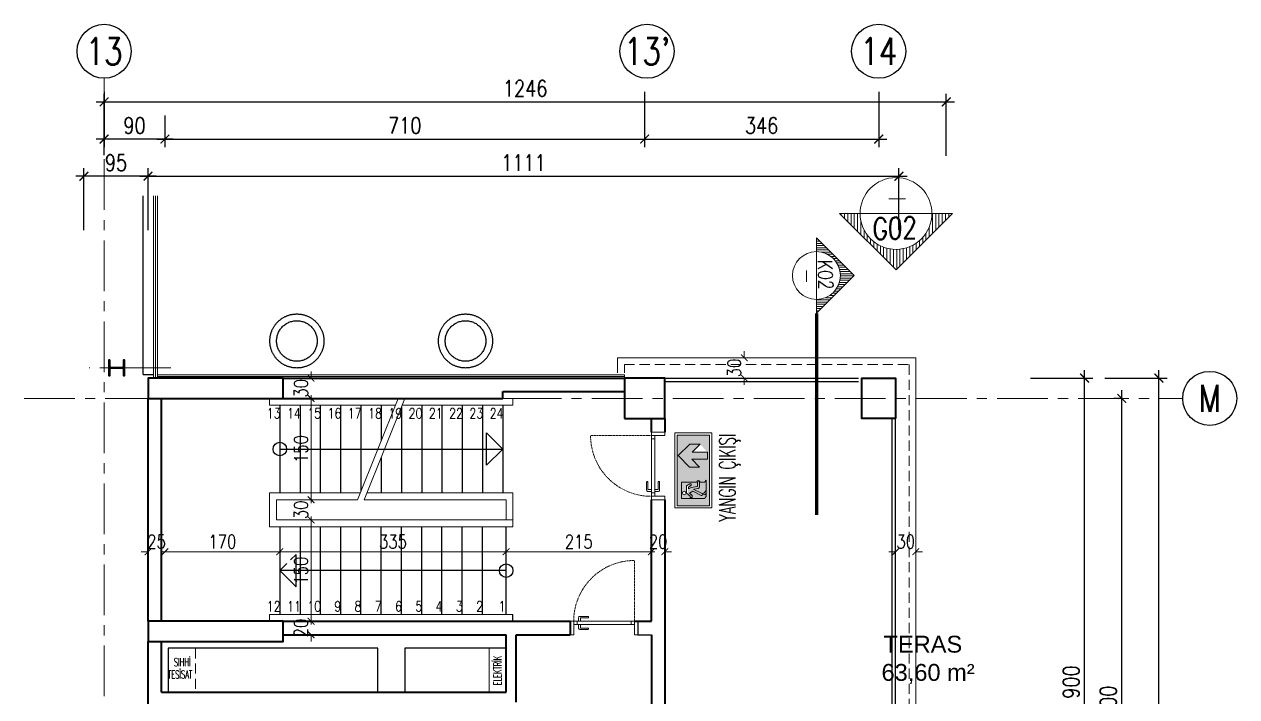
# Model space of a CAD drawing. Header units: millimetres. Extents: x 33350 to 35310, y -217097 to -211540.
# Drawn here: x 33450 to 35245, y -212536 to -211540 of the extents above; entities that cross this region are included whole.
import ezdxf
from ezdxf.enums import TextEntityAlignment as Align

# ---------------------------------------------------------------- set-up
doc = ezdxf.new("R2010")
doc.units = ezdxf.units.MM
doc.header["$LTSCALE"] = 60
doc.header["$MEASUREMENT"] = 0
doc.header["$PDMODE"] = 3
for name, pattern in [('CENTER', [2, 1.25, -0.25, 0.25, -0.25]), ('DASHDOT', [1, 0.5, -0.25, 0, -0.25]), ('HIDDEN', [0.375, 0.25, -0.125]), ('L201(0.00)$0${ Wide Dash }', [12, 4, -2, 4, -2])]:
    doc.linetypes.add(name, pattern=pattern)
for name, color, linetype in [('-M-ISSO-CAP-SOGUTMA', 141, 'Continuous'), ('A-FR-DIRECTION', 2, 'Continuous'), ('KUP-M YAZI', 7, 'Continuous'), ('TEFRIŞ', 223, 'Continuous')]:
    doc.layers.add(name, color=color, linetype=linetype)
for name, color, linetype, lineweight in [('M-BOUNDARYWALL', 1, 'Continuous', 13), ('M-DIM-01', 193, 'Continuous', 15), ('M-DIM-02', 3, 'Continuous', 20), ('M-DO-KP-01', 150, 'Continuous', 15), ('M-DU-01', 134, 'Continuous', 35), ('M-GO-03', 11, 'Continuous', 15), ('M-GO-04', 8, 'Continuous', 9), ('M-GOR-02', 221, 'Continuous', 25), ('M-IZ-02', 8, 'HIDDEN', 9), ('M-KP-01', 233, 'Continuous', 18), ('M-MRD-01', 221, 'Continuous', 25), ('M-MRD-OK', 8, 'Continuous', 25), ('M-PNL-01', 213, 'Continuous', 15), ('M-SB-AKS-02', 15, 'CENTER', 18), ('M-SB-BLN-01', 210, 'Continuous', 25), ('M-SB-REF-01', 240, 'Continuous', 20), ('M-SB-YZ-01', 255, 'Continuous', 20), ('M-TA-01', 2, 'Continuous', 40), ('M-TA-02', 170, 'Continuous', 30), ('M-TBL-YZ-03_ENG', 255, 'Continuous', 20), ('M-TEF-02', 181, 'Continuous', 9), ('M-YA-05', 253, 'Continuous', 5), ('M-YLT-01', 251, 'BATTING', 5)]:
    doc.layers.add(name, color=color, linetype=linetype, lineweight=lineweight)
doc.styles.add('ANTED', font='arial.ttf')
doc.styles.add('ROMANS', font='ROMANSTW.SHX', dxfattribs={"width": 0.8})
doc.styles.add('TEXT1000', font='romand.shx', dxfattribs={"height": 1500})
doc.styles.add('TROMANS', font='ROMANSTW.SHX', dxfattribs={"width": 0.8})
doc.linetypes.add('BATTING', pattern='A,0.0001,-0.1,[134,ltypeshp.shx,S=0.1,R=0,X=-0.1,Y=0],-0.2,[134,ltypeshp.shx,S=0.1,R=180,X=0.1,Y=0],-0.1', length=0.4001)
doc.dimstyles.new('1-100d', dxfattribs={"dimtxt": 24, "dimasz": 13, "dimexe": 12, "dimexo": 20, "dimgap": 8, "dimtad": 1, "dimdec": 0, "dimzin": 0, "dimdsep": 46, "dimtxsty": 'ROMANS', "dimblk": 'ARCHTICK', "dimcen": 0, "dimdle": 12, "dimclrd": 256, "dimclre": 256, "dimclrt": 256, "dimadec": 0, "dimazin": 0, "dimtfac": 0.064, "dimtdec": 0, "dimtix": 1, "dimtofl": 0, "dimtmove": 2, "dimatfit": 3, "dimldrblk": 'olcu tick', "dimfxl": 80, "dimfxlon": 1, "dimtolj": 1, "dimtzin": 0, "dimarcsym": 0})

# ---------------------------------------------------------------- blocks, each defined once
blk = doc.blocks.new('A$C3B115078')
at = {"layer": 'M-DO-KP-01'}
for points in [[(0, -150), (50, -150), (50, 50), (0, 50)], [(50, 50), (100, 50), (100, 0), (50, 0)], [(900, 50), (950, 50), (950, 0), (900, 0)], [(950, -150), (1000, -150), (1000, 50), (950, 50)]]:
    blk.add_lwpolyline(points, close=True, dxfattribs=at)
for points in [[(100, 50), (900, 50)], [(900, 0), (100, 0)]]:
    blk.add_lwpolyline(points, dxfattribs=at)
for points in [[(850, 50), (850, 100), (740, 100, -0.414214), (730, 110), (730, 110, -0.414214), (740, 120), (860, 120, -0.414214), (880, 100), (880, 50)], [(850, 0), (850, -50), (740, -50, 0.414214), (730, -60), (730, -60, 0.414214), (740, -70), (860, -70, 0.414214), (880, -50), (880, 0)]]:
    blk.add_lwpolyline(points, format="xyb", dxfattribs=at)
at = {"layer": 'M-IZ-02'}
blk.add_lwpolyline([(50, 50), (50, 950, -0.414214), (950, 50, 1)], format="xyb", dxfattribs=at)
blk = doc.blocks.new('REF-01')
for p, q in [((0, 110), (-110, 0)), ((-11.4, 69.1), (-11.4, 98.6)), ((-5.1, 69.8), (-5.1, 104.9)), ((110, 0), (0, 110)), ((1.3, 70), (1.3, 108.7)), ((7.6, 69.6), (7.6, 102.4)), ((14, 68.6), (14, 96)), ((-36.8, 59.5), (-36.8, 73.2)), ((-30.5, 63), (-30.5, 79.5)), ((-24.1, 65.7), (-24.1, 85.9)), ((-17.8, 67.7), (-17.8, 92.2)), ((20.3, 67), (20.3, 89.7)), ((26.7, 64.7), (26.7, 83.3)), ((33, 61.7), (33, 77)), ((-62.2, 32.1), (-62.2, 47.8)), ((-55.9, 42.2), (-55.9, 54.1)), ((-49.5, 49.5), (-49.5, 60.5)), ((-43.2, 55.1), (-43.2, 66.8)), ((39.4, 57.9), (39.4, 70.6)), ((45.7, 53), (45.7, 64.3)), ((52.1, 46.8), (52.1, 57.9)), ((58.4, 38.6), (58.4, 51.6)), ((-81.3, 0), (-81.3, 28.7)), ((-74.9, 0), (-74.9, 35.1)), ((-68.6, 14), (-68.6, 41.4)), ((64.8, 26.6), (64.8, 45.2)), ((71.1, 0), (71.1, 38.9)), ((77.5, 0), (77.5, 32.5)), ((83.8, 0), (83.8, 26.2)), ((-70, 0), (-110, 0)), ((-70, 0), (-108.6, 0)), ((-106.7, 0), (-106.7, 3.3)), ((-100.3, 0), (-100.3, 9.7)), ((-94, 0), (-94, 16)), ((-87.6, 0), (-87.6, 22.4)), ((110, 0), (70, 0)), ((90.2, 0), (90.2, 19.8)), ((96.5, 0), (96.5, 13.5)), ((102.9, 0), (102.9, 7.1)), ((109.2, 0), (109.2, 0.8))]:
    blk.add_line(p, q)
blk.add_circle((0, 0), 70)
blk = doc.blocks.new('A$C55F92D82')
at = {"layer": 'M-SB-REF-01', "extrusion": (0.256241, 0.128965, 0.957971)}
for p, q in [((1374, 2064, -73), (1848, 2064, -200)), ((580, 1636, 197), (2608, 1636, -345))]:
    blk.add_line(p, q, dxfattribs=at)
at = {"layer": 'M-SB-REF-01', "extrusion": (-0.256241, -0.128965, -0.957971), "xscale": 14.99999999985527, "yscale": 14.99999999985527, "zscale": -14.99999999997227, "rotation": 295.7407830747898}
blk.add_blockref('REF-01', (-745, -2090, -549), dxfattribs=at)
blk = doc.blocks.new('A$C29693878')
at = {"layer": 'A-FR-DIRECTION'}
h = blk.add_hatch(color=10, dxfattribs=at)
h.paths.add_polyline_path([(4.9, 76.6), (4.9, 4.9), (161.5, 4.9), (161.5, 76.6)])
h.paths.add_polyline_path([(75.7, 54.7), (75.7, 32.3), (50.4, 7.3), (25, 33.1), (25, 55.8), (42.7, 72.3), (58, 72.3), (58, 37.3)], flags=16)
h.paths.add_polyline_path([(109.2, 48.1, -1), (109.2, 55.8), (105.1, 69.3), (145.7, 69.3), (145.7, 14.5), (109.6, 14.5), (109.6, 48.1)], flags=16)
h.paths.add_polyline_path([(109.2, 49.8, -1), (109.2, 54.2), (131.5, 54.2), (134.6, 60.4, -1), (138.6, 58.5), (129.4, 39.7), (130.3, 38.2), (144.2, 38.2), (143.6, 37.5), (143.6, 25.7), (114.7, 31.9, -1.677313), (116.5, 35.2), (120.1, 29.7), (122.6, 30), (116.8, 34.4, 1.221971), (113, 32.9, 0.073158), (118.4, 49.8)], flags=0)
h.paths.add_polyline_path([(133.8, 63.9), (127.8, 69.3), (135.3, 67.8, -1.452038)], flags=0)
at = {"layer": 'A-FR-DIRECTION', "true_color": 0xffffff}
h = blk.add_hatch(color=7, dxfattribs=at)
h.paths.add_polyline_path([(58, 72.3), (42.7, 72.3), (42.7, 37.9), (25, 55.8), (25, 33.1), (50.4, 7.3), (75.7, 32.3), (75.7, 54.7), (58, 37.3)])
h.paths.add_polyline_path([(109.6, 14.5), (145.7, 14.5), (145.7, 65.3), (141.2, 69.3), (134.4, 69.3), (136.8, 67.2, -1), (133.8, 63.9), (127.8, 69.3), (105.1, 69.3), (109.6, 65.3), (109.6, 55.8, 1.125687), (109.6, 48.2)])
h.paths.add_polyline_path([(117.6, 25.7), (113, 32.9, -1), (116.5, 35.2), (120.1, 29.7), (124.2, 30.2), (121.5, 36.1), (119.1, 49.2, 0.36203), (118.4, 49.8), (109.2, 49.8, -1), (109.2, 54.2), (120, 54.2, -0.36203), (123.2, 51.6), (125, 41.9, 0.665608), (125.6, 41.9), (134.6, 60.4, -1), (138.6, 58.5), (129.4, 39.7), (133.8, 32.5), (138.6, 38.2), (143.6, 38.2), (143.6, 34), (140.6, 34), (133.7, 25.7)], flags=16)
h.paths.add_polyline_path([(137.2, 20.6, -1), (129.3, 20.6, -1)], flags=16)
at = {"layer": 'M-GO-03', "color": 255, "lineweight": 0}
for points in [[(166.4, 0), (0, 0), (0, 81.5), (166.4, 81.5)], [(161.5, 4.9), (4.9, 4.9), (4.9, 76.6), (161.5, 76.6)], [(58, 72.3), (42.7, 72.3), (42.7, 37.9), (25, 55.8), (25, 33.1), (50.4, 7.3), (75.7, 32.3), (75.7, 54.7), (58, 37.3)]]:
    blk.add_lwpolyline(points, close=True, dxfattribs=at)
for points in [[(109.6, 14.5), (145.7, 14.5), (145.7, 65.3), (141.2, 69.3), (105.1, 69.3), (109.6, 65.3), (109.6, 55.8), (109.2, 55.8, 1), (109.2, 48.1), (109.6, 48.1)], [(109.2, 49.8), (118.4, 49.8, -0.36203), (119.1, 49.2), (121.5, 36.1), (124.2, 30.2), (120.1, 29.7), (116.5, 35.2, 1), (113, 32.9), (117.6, 25.7), (133.7, 25.7), (140.6, 34), (143.6, 34), (143.6, 38.2), (138.6, 38.2), (133.8, 32.5), (129.4, 39.7), (138.6, 58.5, 1), (134.6, 60.4), (125.5, 41.8, -0.542456), (125, 41.9), (123.2, 51.6, 0.36203), (120, 54.2), (109.2, 54.2, 1)], [(133.8, 63.9, 1), (136.8, 67.2), (134.4, 69.3), (127.8, 69.3)]]:
    blk.add_lwpolyline(points, format="xyb", close=True, dxfattribs=at)
blk.add_circle((133.2, 20.6), 3.94, dxfattribs=at)
blk = doc.blocks.new('_ArchTick')
at = {"color": 0, "linetype": 'ByBlock', "const_width": 0.15}
blk.add_lwpolyline([(-0.5, -0.5), (0.5, 0.5)], dxfattribs=at)
blk = doc.blocks.new('*D49')
at = {"layer": 'Defpoints', "color": 0, "transparency": 16777216}
for p in [(35074.8, -212094.1), (35083.5, -212094.1), (35083.5, -212994.1)]:
    blk.add_point(p, dxfattribs=at)
at = {"layer": 'M-DIM-02', "lineweight": -2, "transparency": 16777216}
for p, q in [((35074.8, -212094.1), (35062.8, -212094.1)), ((35074.8, -213006.1), (35074.8, -212082.1)), ((35074.8, -212994.1), (35062.8, -212994.1))]:
    blk.add_line(p, q, dxfattribs=at)
at = {"layer": 'M-DIM-02', "lineweight": -2, "transparency": 16777216, "xscale": 13, "yscale": 13, "zscale": 13}
for p, rotation in [((35074.8, -212094.1), 90), ((35074.8, -212994.1), 270)]:
    blk.add_blockref('_ArchTick', p, dxfattribs=dict(at, rotation=rotation))
at = {"layer": 'M-DIM-02', "transparency": 16777216, "insert": (35054.8, -212544.1), "char_height": 24, "attachment_point": 5, "rotation": 90, "style": 'ROMANS'}
blk.add_mtext('\\A1;900', dxfattribs=at)
blk = doc.blocks.new('olcu tick')
for p, q in [((0, 20), (0, -20)), ((-10, -10), (10, 10)), ((-20, 0), (20, 0))]:
    blk.add_line(p, q)
blk = doc.blocks.new('*D50')
at = {"layer": 'Defpoints', "color": 0, "transparency": 16777216}
for p in [(34705.9, -212064.1), (35129.8, -212064.1), (34800.9, -216624.1)]:
    blk.add_point(p, dxfattribs=at)
at = {"layer": 'M-DIM-02', "lineweight": -2, "transparency": 16777216}
for p, q in [((35129.8, -216636.1), (35129.8, -212052.1)), ((35049.8, -212064.1), (35141.8, -212064.1)), ((35049.8, -216624.1), (35141.8, -216624.1))]:
    blk.add_line(p, q, dxfattribs=at)
at = {"layer": 'M-DIM-02', "lineweight": -2, "transparency": 16777216, "xscale": 13, "yscale": 13, "zscale": 13}
for p, rotation in [((35129.8, -212064.1), 90), ((35129.8, -216624.1), 270)]:
    blk.add_blockref('_ArchTick', p, dxfattribs=dict(at, rotation=rotation))
at = {"layer": 'M-DIM-02', "transparency": 16777216, "insert": (35109.8, -214344.1), "char_height": 24, "attachment_point": 5, "rotation": 90, "style": 'ROMANS'}
blk.add_mtext('\\A1;4560', dxfattribs=at)
blk = doc.blocks.new('*D51')
at = {"layer": 'Defpoints', "color": 0, "transparency": 16777216}
for p in [(34745, -211765.1), (33633.5, -212079.1), (34745, -212089.1)]:
    blk.add_point(p, dxfattribs=at)
at = {"layer": 'M-DIM-02', "lineweight": -2, "transparency": 16777216}
for p, q in [((33633.5, -211845.1), (33633.5, -211753.1)), ((34745, -211845.1), (34745, -211753.1)), ((33621.5, -211765.1), (34757, -211765.1))]:
    blk.add_line(p, q, dxfattribs=at)
at = {"layer": 'M-DIM-02', "lineweight": -2, "transparency": 16777216, "xscale": 13, "yscale": 13, "zscale": 13, "rotation": 180}
blk.add_blockref('_ArchTick', (33633.5, -211765.1), dxfattribs=at)
at = {"layer": 'M-DIM-02', "lineweight": -2, "transparency": 16777216, "xscale": 13, "yscale": 13, "zscale": 13}
blk.add_blockref('_ArchTick', (34745, -211765.1), dxfattribs=at)
at = {"layer": 'M-DIM-02', "transparency": 16777216, "insert": (34189.2, -211745.1), "char_height": 24, "attachment_point": 5, "style": 'ROMANS'}
blk.add_mtext('\\A1;1111', dxfattribs=at)
blk = doc.blocks.new('*D52')
at = {"layer": 'Defpoints', "color": 0, "transparency": 16777216}
for p in [(33538.5, -211765.1), (33538.5, -212064.1), (33633.5, -212079.1)]:
    blk.add_point(p, dxfattribs=at)
at = {"layer": 'M-DIM-02', "lineweight": -2, "transparency": 16777216}
for p, q in [((33538.5, -211845.1), (33538.5, -211753.1)), ((33633.5, -211845.1), (33633.5, -211753.1)), ((33645.5, -211765.1), (33526.5, -211765.1))]:
    blk.add_line(p, q, dxfattribs=at)
at = {"layer": 'M-DIM-02', "lineweight": -2, "transparency": 16777216, "xscale": 13, "yscale": 13, "zscale": 13, "rotation": 180}
blk.add_blockref('_ArchTick', (33538.5, -211765.1), dxfattribs=at)
at = {"layer": 'M-DIM-02', "lineweight": -2, "transparency": 16777216, "xscale": 13, "yscale": 13, "zscale": 13}
blk.add_blockref('_ArchTick', (33633.5, -211765.1), dxfattribs=at)
at = {"layer": 'M-DIM-02', "transparency": 16777216, "insert": (33586, -211745.1), "char_height": 24, "attachment_point": 5, "style": 'ROMANS'}
blk.add_mtext('\\A1;95', dxfattribs=at)
blk = doc.blocks.new('*D53')
at = {"layer": 'Defpoints', "color": 0, "transparency": 16777216}
for p in [(33568.5, -211620.1), (33658.5, -211655.1), (33568.5, -211710.1)]:
    blk.add_point(p, dxfattribs=at)
at = {"layer": 'M-DIM-02', "lineweight": -2, "transparency": 16777216}
for p, q in [((33568.5, -211640.1), (33568.5, -211722.1)), ((33658.5, -211675.1), (33658.5, -211722.1)), ((33670.5, -211710.1), (33556.5, -211710.1))]:
    blk.add_line(p, q, dxfattribs=at)
at = {"layer": 'M-DIM-02', "lineweight": -2, "transparency": 16777216, "xscale": 13, "yscale": 13, "zscale": 13, "rotation": 180}
blk.add_blockref('_ArchTick', (33568.5, -211710.1), dxfattribs=at)
at = {"layer": 'M-DIM-02', "lineweight": -2, "transparency": 16777216, "xscale": 13, "yscale": 13, "zscale": 13}
blk.add_blockref('_ArchTick', (33658.5, -211710.1), dxfattribs=at)
at = {"layer": 'M-DIM-02', "transparency": 16777216, "insert": (33613.5, -211690.1), "char_height": 24, "attachment_point": 5, "style": 'ROMANS'}
blk.add_mtext('\\A1;90', dxfattribs=at)
blk = doc.blocks.new('*D55')
at = {"layer": 'Defpoints', "color": 0, "transparency": 16777216}
for p in [(34368.5, -211620.1), (34715, -211620.1), (34715, -211710.1)]:
    blk.add_point(p, dxfattribs=at)
at = {"layer": 'M-DIM-02', "lineweight": -2, "transparency": 16777216}
for p, q in [((34368.5, -211640.1), (34368.5, -211722.1)), ((34715, -211640.1), (34715, -211722.1)), ((34356.5, -211710.1), (34727, -211710.1))]:
    blk.add_line(p, q, dxfattribs=at)
at = {"layer": 'M-DIM-02', "lineweight": -2, "transparency": 16777216, "xscale": 13, "yscale": 13, "zscale": 13, "rotation": 180}
blk.add_blockref('_ArchTick', (34368.5, -211710.1), dxfattribs=at)
at = {"layer": 'M-DIM-02', "lineweight": -2, "transparency": 16777216, "xscale": 13, "yscale": 13, "zscale": 13}
blk.add_blockref('_ArchTick', (34715, -211710.1), dxfattribs=at)
at = {"layer": 'M-DIM-02', "transparency": 16777216, "insert": (34541.7, -211690.1), "char_height": 24, "attachment_point": 5, "style": 'ROMANS'}
blk.add_mtext('\\A1;346', dxfattribs=at)
blk = doc.blocks.new('*D56')
at = {"layer": 'Defpoints', "color": 0, "transparency": 16777216}
for p in [(34368.5, -211620.1), (33658.5, -211655.1), (34368.5, -211710.1)]:
    blk.add_point(p, dxfattribs=at)
at = {"layer": 'M-DIM-02', "lineweight": -2, "transparency": 16777216}
for p, q in [((34368.5, -211640.1), (34368.5, -211722.1)), ((33658.5, -211675.1), (33658.5, -211722.1)), ((33646.5, -211710.1), (34380.5, -211710.1))]:
    blk.add_line(p, q, dxfattribs=at)
at = {"layer": 'M-DIM-02', "lineweight": -2, "transparency": 16777216, "xscale": 13, "yscale": 13, "zscale": 13, "rotation": 180}
blk.add_blockref('_ArchTick', (33658.5, -211710.1), dxfattribs=at)
at = {"layer": 'M-DIM-02', "lineweight": -2, "transparency": 16777216, "xscale": 13, "yscale": 13, "zscale": 13}
blk.add_blockref('_ArchTick', (34368.5, -211710.1), dxfattribs=at)
at = {"layer": 'M-DIM-02', "transparency": 16777216, "insert": (34013.5, -211690.1), "char_height": 24, "attachment_point": 5, "style": 'ROMANS'}
blk.add_mtext('\\A1;710', dxfattribs=at)
blk = doc.blocks.new('*D57')
at = {"layer": 'Defpoints', "color": 0, "transparency": 16777216}
for p in [(34815, -211655.1), (33568.5, -211753.8), (34815, -211968.7)]:
    blk.add_point(p, dxfattribs=at)
at = {"layer": 'M-DIM-02', "lineweight": -2, "transparency": 16777216}
for p, q in [((33568.5, -211733.8), (33568.5, -211643.1)), ((34815, -211735.1), (34815, -211643.1)), ((33556.5, -211655.1), (34827, -211655.1))]:
    blk.add_line(p, q, dxfattribs=at)
at = {"layer": 'M-DIM-02', "lineweight": -2, "transparency": 16777216, "xscale": 13, "yscale": 13, "zscale": 13, "rotation": 180}
blk.add_blockref('_ArchTick', (33568.5, -211655.1), dxfattribs=at)
at = {"layer": 'M-DIM-02', "lineweight": -2, "transparency": 16777216, "xscale": 13, "yscale": 13, "zscale": 13}
blk.add_blockref('_ArchTick', (34815, -211655.1), dxfattribs=at)
at = {"layer": 'M-DIM-02', "transparency": 16777216, "insert": (34191.7, -211635.1), "char_height": 24, "attachment_point": 5, "style": 'ROMANS'}
blk.add_mtext('\\A1;1246', dxfattribs=at)
blk = doc.blocks.new('*D63')
at = {"layer": 'Defpoints', "color": 0, "transparency": 16777216}
for p in [(34705.9, -212064.1), (35019.8, -212064.1), (34780.9, -212964.1)]:
    blk.add_point(p, dxfattribs=at)
at = {"layer": 'M-DIM-02', "lineweight": -2, "transparency": 16777216}
for p, q in [((35019.8, -212976.1), (35019.8, -212052.1)), ((34939.8, -212064.1), (35031.8, -212064.1)), ((34939.8, -212964.1), (35031.8, -212964.1))]:
    blk.add_line(p, q, dxfattribs=at)
at = {"layer": 'M-DIM-02', "lineweight": -2, "transparency": 16777216, "xscale": 13, "yscale": 13, "zscale": 13}
for p, rotation in [((35019.8, -212064.1), 90), ((35019.8, -212964.1), 270)]:
    blk.add_blockref('_ArchTick', p, dxfattribs=dict(at, rotation=rotation))
at = {"layer": 'M-DIM-02', "transparency": 16777216, "insert": (34999.8, -212514.1), "char_height": 24, "attachment_point": 5, "rotation": 90, "style": 'ROMANS'}
blk.add_mtext('\\A1;900', dxfattribs=at)
blk = doc.blocks.new('*D80')
at = {"layer": 'Defpoints', "color": 0, "transparency": 16777216}
for p in [(33874.8, -212424.1), (33874.8, -212424.1), (33902.1, -212444.1)]:
    blk.add_point(p, dxfattribs=at)
at = {"layer": 'M-DIM-01', "transparency": 16777216}
for p, q in [((33874.8, -212424.1), (33874.8, -212414.1)), ((33874.8, -212444.1), (33874.8, -212454.1))]:
    blk.add_line(p, q, dxfattribs=at)
at = {"layer": 'M-DIM-01', "transparency": 16777216, "xscale": 10, "yscale": 10, "zscale": 10}
for p, rotation in [((33874.8, -212424.1), 270), ((33874.8, -212444.1), 90)]:
    blk.add_blockref('_ArchTick', p, dxfattribs=dict(at, rotation=rotation))
at = {"layer": 'M-DIM-01', "transparency": 16777216, "insert": (33859.8, -212434.1), "char_height": 20, "attachment_point": 5, "rotation": 90, "style": 'ROMANS'}
blk.add_mtext('\\A1;20', dxfattribs=at)
blk = doc.blocks.new('*D72')
at = {"layer": 'Defpoints', "color": 0, "transparency": 16777216}
for p in [(33874.8, -212274.1), (33874.8, -212274.1), (33874.8, -212424.1)]:
    blk.add_point(p, dxfattribs=at)
at = {"layer": 'M-DIM-01', "transparency": 16777216}
blk.add_line((33874.8, -212429.1), (33874.8, -212269.1), dxfattribs=at)
at = {"layer": 'M-DIM-01', "transparency": 16777216, "xscale": 10, "yscale": 10, "zscale": 10}
for p, rotation in [((33874.8, -212274.1), 90), ((33874.8, -212424.1), 270)]:
    blk.add_blockref('_ArchTick', p, dxfattribs=dict(at, rotation=rotation))
at = {"layer": 'M-DIM-01', "transparency": 16777216, "insert": (33859.8, -212349.1), "char_height": 20, "attachment_point": 5, "rotation": 90, "style": 'ROMANS'}
blk.add_mtext('\\A1;150', dxfattribs=at)
blk = doc.blocks.new('*D81')
at = {"layer": 'Defpoints', "color": 0, "transparency": 16777216}
for p in [(33874.8, -212244.1), (33883.5, -212244.1), (33874.8, -212274.1)]:
    blk.add_point(p, dxfattribs=at)
at = {"layer": 'M-DIM-01', "transparency": 16777216}
for p, q in [((33874.8, -212244.1), (33874.8, -212234.1)), ((33874.8, -212274.1), (33874.8, -212284.1))]:
    blk.add_line(p, q, dxfattribs=at)
at = {"layer": 'M-DIM-01', "transparency": 16777216, "xscale": 10, "yscale": 10, "zscale": 10}
for p, rotation in [((33874.8, -212244.1), 270), ((33874.8, -212274.1), 90)]:
    blk.add_blockref('_ArchTick', p, dxfattribs=dict(at, rotation=rotation))
at = {"layer": 'M-DIM-01', "transparency": 16777216, "insert": (33859.8, -212259.1), "char_height": 20, "attachment_point": 5, "rotation": 90, "style": 'ROMANS'}
blk.add_mtext('\\A1;30', dxfattribs=at)
blk = doc.blocks.new('*D82')
at = {"layer": 'Defpoints', "color": 0, "transparency": 16777216}
for p in [(33874.8, -212094.1), (33874.8, -212094.1), (33883.5, -212244.1)]:
    blk.add_point(p, dxfattribs=at)
at = {"layer": 'M-DIM-01', "transparency": 16777216}
blk.add_line((33874.8, -212249.1), (33874.8, -212089.1), dxfattribs=at)
at = {"layer": 'M-DIM-01', "transparency": 16777216, "xscale": 10, "yscale": 10, "zscale": 10}
for p, rotation in [((33874.8, -212094.1), 90), ((33874.8, -212244.1), 270)]:
    blk.add_blockref('_ArchTick', p, dxfattribs=dict(at, rotation=rotation))
at = {"layer": 'M-DIM-01', "transparency": 16777216, "insert": (33859.8, -212169.1), "char_height": 20, "attachment_point": 5, "rotation": 90, "style": 'ROMANS'}
blk.add_mtext('\\A1;150', dxfattribs=at)
blk = doc.blocks.new('*D83')
at = {"layer": 'Defpoints', "color": 0, "transparency": 16777216}
for p in [(33874.8, -212064.1), (33874.8, -212064.1), (33874.8, -212094.1)]:
    blk.add_point(p, dxfattribs=at)
at = {"layer": 'M-DIM-01', "transparency": 16777216}
for p, q in [((33874.8, -212064.1), (33874.8, -212054.1)), ((33874.8, -212094.1), (33874.8, -212104.1))]:
    blk.add_line(p, q, dxfattribs=at)
at = {"layer": 'M-DIM-01', "transparency": 16777216, "xscale": 10, "yscale": 10, "zscale": 10}
for p, rotation in [((33874.8, -212064.1), 270), ((33874.8, -212094.1), 90)]:
    blk.add_blockref('_ArchTick', p, dxfattribs=dict(at, rotation=rotation))
at = {"layer": 'M-DIM-01', "transparency": 16777216, "insert": (33859.8, -212079.1), "char_height": 20, "attachment_point": 5, "rotation": 90, "style": 'ROMANS'}
blk.add_mtext('\\A1;30', dxfattribs=at)
blk = doc.blocks.new('*D84')
at = {"layer": 'Defpoints', "color": 0, "transparency": 16777216}
for p in [(34516.1, -212034.1), (34702.2, -212034.1), (34516.1, -212064.1)]:
    blk.add_point(p, dxfattribs=at)
at = {"layer": 'M-DIM-01', "transparency": 16777216}
for p, q in [((34516.1, -212034.1), (34516.1, -212024.1)), ((34516.1, -212064.1), (34516.1, -212074.1))]:
    blk.add_line(p, q, dxfattribs=at)
at = {"layer": 'M-DIM-01', "transparency": 16777216, "xscale": 10, "yscale": 10, "zscale": 10}
for p, rotation in [((34516.1, -212034.1), 270), ((34516.1, -212064.1), 90)]:
    blk.add_blockref('_ArchTick', p, dxfattribs=dict(at, rotation=rotation))
at = {"layer": 'M-DIM-01', "transparency": 16777216, "insert": (34501.1, -212049.1), "char_height": 20, "attachment_point": 5, "rotation": 90, "style": 'ROMANS'}
blk.add_mtext('\\A1;30', dxfattribs=at)
blk = doc.blocks.new('*D88')
at = {"layer": 'Defpoints', "color": 0, "transparency": 16777216}
for p in [(33633.5, -212259.1), (33658.5, -212259.1), (33658.5, -212321.1)]:
    blk.add_point(p, dxfattribs=at)
at = {"layer": 'M-DIM-01', "transparency": 16777216}
for p, q in [((33633.5, -212321.1), (33623.5, -212321.1)), ((33658.5, -212321.1), (33668.5, -212321.1))]:
    blk.add_line(p, q, dxfattribs=at)
at = {"layer": 'M-DIM-01', "transparency": 16777216, "xscale": 10, "yscale": 10, "zscale": 10}
blk.add_blockref('_ArchTick', (33633.5, -212321.1), dxfattribs=at)
at = {"layer": 'M-DIM-01', "transparency": 16777216, "xscale": 10, "yscale": 10, "zscale": 10, "rotation": 180}
blk.add_blockref('_ArchTick', (33658.5, -212321.1), dxfattribs=at)
at = {"layer": 'M-DIM-01', "transparency": 16777216, "insert": (33646, -212306.1), "char_height": 20, "attachment_point": 5, "style": 'ROMANS'}
blk.add_mtext('\\A1;25', dxfattribs=at)
blk = doc.blocks.new('*D74')
at = {"layer": 'Defpoints', "color": 0, "transparency": 16777216}
for p in [(33658.5, -212259.1), (33828.5, -212321.1), (33828.5, -212321.1)]:
    blk.add_point(p, dxfattribs=at)
at = {"layer": 'M-DIM-01', "transparency": 16777216}
blk.add_line((33653.5, -212321.1), (33833.5, -212321.1), dxfattribs=at)
at = {"layer": 'M-DIM-01', "transparency": 16777216, "xscale": 10, "yscale": 10, "zscale": 10, "rotation": 180}
blk.add_blockref('_ArchTick', (33658.5, -212321.1), dxfattribs=at)
at = {"layer": 'M-DIM-01', "transparency": 16777216, "xscale": 10, "yscale": 10, "zscale": 10}
blk.add_blockref('_ArchTick', (33828.5, -212321.1), dxfattribs=at)
at = {"layer": 'M-DIM-01', "transparency": 16777216, "insert": (33743.5, -212306.1), "char_height": 20, "attachment_point": 5, "style": 'ROMANS'}
blk.add_mtext('\\A1;170', dxfattribs=at)
blk = doc.blocks.new('*D89')
at = {"layer": 'Defpoints', "color": 0, "transparency": 16777216}
for p in [(33828.5, -212321.1), (34163.5, -212321.1), (34163.5, -212321.1)]:
    blk.add_point(p, dxfattribs=at)
at = {"layer": 'M-DIM-01', "transparency": 16777216}
blk.add_line((33823.5, -212321.1), (34168.5, -212321.1), dxfattribs=at)
at = {"layer": 'M-DIM-01', "transparency": 16777216, "xscale": 10, "yscale": 10, "zscale": 10, "rotation": 180}
blk.add_blockref('_ArchTick', (33828.5, -212321.1), dxfattribs=at)
at = {"layer": 'M-DIM-01', "transparency": 16777216, "xscale": 10, "yscale": 10, "zscale": 10}
blk.add_blockref('_ArchTick', (34163.5, -212321.1), dxfattribs=at)
at = {"layer": 'M-DIM-01', "transparency": 16777216, "insert": (33996, -212306.1), "char_height": 20, "attachment_point": 5, "style": 'ROMANS'}
blk.add_mtext('\\A1;335', dxfattribs=at)
blk = doc.blocks.new('*D75')
at = {"layer": 'Defpoints', "color": 0, "transparency": 16777216}
for p in [(34163.5, -212321.1), (34378.5, -212321.1), (34378.5, -212321.1)]:
    blk.add_point(p, dxfattribs=at)
at = {"layer": 'M-DIM-01', "transparency": 16777216}
blk.add_line((34158.5, -212321.1), (34383.5, -212321.1), dxfattribs=at)
at = {"layer": 'M-DIM-01', "transparency": 16777216, "xscale": 10, "yscale": 10, "zscale": 10, "rotation": 180}
blk.add_blockref('_ArchTick', (34163.5, -212321.1), dxfattribs=at)
at = {"layer": 'M-DIM-01', "transparency": 16777216, "xscale": 10, "yscale": 10, "zscale": 10}
blk.add_blockref('_ArchTick', (34378.5, -212321.1), dxfattribs=at)
at = {"layer": 'M-DIM-01', "transparency": 16777216, "insert": (34271, -212306.1), "char_height": 20, "attachment_point": 5, "style": 'ROMANS'}
blk.add_mtext('\\A1;215', dxfattribs=at)
blk = doc.blocks.new('*D76')
at = {"layer": 'Defpoints', "color": 0, "transparency": 16777216}
for p in [(34378.5, -212321.1), (34398.5, -212321.1), (34398.5, -212321.1)]:
    blk.add_point(p, dxfattribs=at)
at = {"layer": 'M-DIM-01', "transparency": 16777216}
for p, q in [((34378.5, -212321.1), (34368.5, -212321.1)), ((34398.5, -212321.1), (34408.5, -212321.1))]:
    blk.add_line(p, q, dxfattribs=at)
at = {"layer": 'M-DIM-01', "transparency": 16777216, "xscale": 10, "yscale": 10, "zscale": 10}
blk.add_blockref('_ArchTick', (34378.5, -212321.1), dxfattribs=at)
at = {"layer": 'M-DIM-01', "transparency": 16777216, "xscale": 10, "yscale": 10, "zscale": 10, "rotation": 180}
blk.add_blockref('_ArchTick', (34398.5, -212321.1), dxfattribs=at)
at = {"layer": 'M-DIM-01', "transparency": 16777216, "insert": (34388.5, -212306.1), "char_height": 20, "attachment_point": 5, "style": 'ROMANS'}
blk.add_mtext('\\A1;20', dxfattribs=at)
blk = doc.blocks.new('*D77')
at = {"layer": 'Defpoints', "color": 0, "transparency": 16777216}
for p in [(34740, -212321.1), (34770, -212321.1), (34770, -212321.1)]:
    blk.add_point(p, dxfattribs=at)
at = {"layer": 'M-DIM-01', "transparency": 16777216}
for p, q in [((34740, -212321.1), (34730, -212321.1)), ((34770, -212321.1), (34780, -212321.1))]:
    blk.add_line(p, q, dxfattribs=at)
at = {"layer": 'M-DIM-01', "transparency": 16777216, "xscale": 10, "yscale": 10, "zscale": 10}
blk.add_blockref('_ArchTick', (34740, -212321.1), dxfattribs=at)
at = {"layer": 'M-DIM-01', "transparency": 16777216, "xscale": 10, "yscale": 10, "zscale": 10, "rotation": 180}
blk.add_blockref('_ArchTick', (34770, -212321.1), dxfattribs=at)
at = {"layer": 'M-DIM-01', "transparency": 16777216, "insert": (34755, -212306.1), "char_height": 20, "attachment_point": 5, "style": 'ROMANS'}
blk.add_mtext('\\A1;30', dxfattribs=at)
blk = doc.blocks.new('HEA240')
at = {"layer": 'M-TA-02'}
blk.add_lwpolyline([(-120, 12), (-24.75, 12, 0.41421356), (-3.75, 33), (-3.75, 197, 0.41421356), (-24.75, 218), (-120, 218), (-120, 230), (120, 230), (120, 218), (24.75, 218, 0.41421356), (3.75, 197), (3.75, 33, 0.41421356), (24.75, 12), (120, 12), (120, 0), (-120, 0)], format="xyb", close=True, dxfattribs=at)

msp = doc.modelspace()

# ---------------------------------------------------------------- linework, layer by layer
at = {"layer": '-M-ISSO-CAP-SOGUTMA', "linetype": 'L201(0.00)$0${ Wide Dash }', "ltscale": 2}
for centre, radius in [((33853.81, -212009.09), 40), ((34103.4, -212009.09), 40), ((33853.81, -212009.09), 30), ((34103.4, -212009.09), 30)]:
    msp.add_circle(centre, radius, dxfattribs=at)
at = {"layer": 'M-DU-01'}
for p, q in [((34158.51, -212094.09), (34158.51, -212084.09)), ((34158.51, -212084.09), (34338.51, -212084.09)), ((34378.51, -212144.09), (34378.5, -212124.09)), ((34398.51, -212124.09), (34398.51, -212144.09)), ((34378.51, -212424.09), (34378.5, -212244.09)), ((34398.51, -212244.09), (34398.51, -212964.09)), ((34353.51, -212424.09), (34378.51, -212424.09)), ((33833.51, -212444.09), (34163.51, -212444.09)), ((34163.51, -212529.09), (34163.51, -212444.09)), ((34178.51, -212544.09), (34178.51, -212444.09)), ((34178.51, -212444.09), (34258.51, -212444.09)), ((34378.51, -212444.09), (34378.51, -212964.09)), ((33653.51, -212529.09), (34163.51, -212529.09))]:
    msp.add_line(p, q, dxfattribs=at)
for points in [[(33833.51, -212064.09), (34338.51, -212064.09)], [(33633.51, -212424.09), (33633.51, -212094.09)], [(33653.51, -212424.09), (33653.51, -212094.09)], [(33833.51, -212094.09), (34158.51, -212094.09)], [(33833.51, -212424.09), (34258.51, -212424.09), (34258.51, -212444.09)], [(33633.51, -212964.09), (33633.51, -212454.09)], [(33653.51, -212529.09), (33653.51, -212454.09)]]:
    msp.add_lwpolyline(points, dxfattribs=at)
at = {"layer": 'M-GO-04', "linetype": 'HIDDEN'}
for p, q in [((34338.51, -212056.09), (34338.51, -212044.09)), ((34338.51, -212044.09), (34759.96, -212044.09)), ((34759.96, -212044.09), (34759.96, -212884.09))]:
    msp.add_line(p, q, dxfattribs=at)
at = {"layer": 'M-GO-04'}
msp.add_lwpolyline([(34328.51, -212056.09), (34328.51, -212034.09), (34769.96, -212034.09), (34769.96, -212864.09)], dxfattribs=at)
at = {"layer": 'M-GOR-02'}
msp.add_line((33626.51, -212058.79), (33626.51, -211794.09), dxfattribs=at)
at = {"layer": 'M-IZ-02'}
msp.add_line((33828.51, -212349.09), (33852.51, -212325.09), dxfattribs=at)
msp.add_lwpolyline([(33663.51, -212464.09), (33703.51, -212464.09), (33703.51, -212529.09), (33663.51, -212529.09)], close=True, dxfattribs=at)
at = {"layer": 'M-KP-01'}
for p, q in [((33943.51, -212244.09), (34003.51, -212094.09)), ((33953.51, -212244.09), (34013.51, -212094.09)), ((34128.51, -212094.09), (34158.51, -212094.09)), ((33813.51, -212234.09), (33947.51, -212234.09)), ((33813.51, -212284.09), (33813.51, -212234.09)), ((33957.51, -212234.09), (34173.51, -212234.09)), ((34173.51, -212284.09), (34173.51, -212234.09)), ((33823.51, -212244.09), (33943.51, -212244.09)), ((33823.51, -212274.09), (33823.51, -212244.09)), ((33953.51, -212244.09), (34128.51, -212244.09)), ((34128.51, -212244.09), (34163.51, -212244.09)), ((33823.51, -212274.09), (34173.51, -212274.09)), ((33813.51, -212284.09), (34173.51, -212284.09))]:
    msp.add_line(p, q, dxfattribs=at)
for points in [[(34003.51, -212094.09), (33813.06, -212094.09), (33813.06, -212104.09), (33999.51, -212104.09)], [(34009.51, -212104.09), (34173.51, -212104.09), (34173.51, -212094.09), (34013.51, -212094.09)], [(34163.51, -212244.09), (34163.51, -212274.09)], [(34173.51, -212414.09), (33813.06, -212414.09), (33813.06, -212424.09), (34173.51, -212424.09)]]:
    msp.add_lwpolyline(points, dxfattribs=at)
at = {"layer": 'M-MRD-01'}
for p, q in [((33828.51, -212104.09), (33828.51, -212234.09)), ((33858.51, -212104.09), (33858.51, -212234.09)), ((33888.51, -212104.09), (33888.51, -212234.09)), ((33918.51, -212104.09), (33918.51, -212234.09)), ((33948.51, -212104.09), (33948.51, -212231.59)), ((33978.51, -212104.09), (33978.51, -212156.59)), ((34008.51, -212106.59), (34008.51, -212234.09)), ((34038.51, -212104.09), (34038.51, -212234.09)), ((34038.51, -212104.09), (34038.51, -212234.09)), ((34068.51, -212104.09), (34068.51, -212234.09)), ((34098.51, -212104.09), (34098.51, -212234.09)), ((34128.51, -212104.09), (34128.51, -212234.09)), ((34158.51, -212104.09), (34158.51, -212234.09)), ((33978.51, -212181.59), (33978.51, -212234.09)), ((33828.51, -212284.09), (33828.51, -212414.09)), ((33858.51, -212284.09), (33858.51, -212414.09)), ((33888.51, -212284.09), (33888.51, -212414.09)), ((33918.51, -212284.09), (33918.51, -212414.09)), ((33948.51, -212414.09), (33948.51, -212284.09)), ((33978.51, -212414.09), (33978.51, -212284.09)), ((34008.51, -212414.09), (34008.51, -212284.09)), ((34038.51, -212414.09), (34038.51, -212284.09)), ((34068.51, -212414.09), (34068.51, -212284.09)), ((34098.51, -212414.09), (34098.51, -212284.09)), ((34128.51, -212414.09), (34128.51, -212284.09)), ((34163.51, -212414.09), (34163.51, -212284.09)), ((34173.51, -212424.09), (34173.51, -212414.09))]:
    msp.add_line(p, q, dxfattribs=at)
for points in [[(34398.51, -212064.09), (34684.96, -212064.09)], [(34398.51, -212069.09), (34684.96, -212069.09)], [(34734.96, -212864.09), (34734.96, -212124.09)], [(34739.96, -212864.09), (34739.96, -212124.09)]]:
    msp.add_lwpolyline(points, dxfattribs=at)
for points in [[(33663.51, -212529.09), (33973.51, -212529.09), (33973.51, -212464.09), (33663.51, -212464.09)], [(34013.51, -212529.09), (34163.51, -212529.09), (34163.51, -212464.09), (34013.51, -212464.09)]]:
    msp.add_lwpolyline(points, close=True, dxfattribs=at)
at = {"layer": 'M-MRD-OK'}
for p, q in [((34158.51, -212169.09), (34134.51, -212145.09)), ((34134.51, -212193.09), (34134.51, -212145.09)), ((33828.51, -212169.09), (34128.51, -212169.09)), ((34128.51, -212169.09), (34158.51, -212169.09)), ((34134.51, -212193.09), (34158.51, -212169.09)), ((33852.51, -212373.09), (33852.51, -212325.09)), ((33852.51, -212373.09), (33828.51, -212349.09)), ((34163.51, -212349.09), (33828.51, -212349.09))]:
    msp.add_line(p, q, dxfattribs=at)
for centre in [(33828.51, -212169.09), (34163.51, -212349.09)]:
    msp.add_circle(centre, 10, dxfattribs=at)
at = {"layer": 'M-PNL-01'}
for p, q in [((33641.51, -212064.09), (33641.51, -211794.09)), ((33647.51, -212064.09), (33647.51, -211794.09))]:
    msp.add_line(p, q, dxfattribs=at)
at = {"layer": 'M-SB-AKS-02'}
for p, q in [((33568.51, -211620.09), (33568.51, -217013.55)), ((33667.18, -212048.79), (33546.44, -212048.79)), ((33450.26, -212094.09), (35164.96, -212094.09))]:
    msp.add_line(p, q, dxfattribs=at)
at = {"layer": 'M-SB-BLN-01'}
for centre in [(33568.51, -211580.09), (34372.04, -211580.09), (34714.96, -211580.09), (35204.96, -212094.09)]:
    msp.add_circle(centre, 40, dxfattribs=at)
at = {"layer": 'M-SB-REF-01', "linetype": 'DASHDOT', "ltscale": 15, "const_width": 5}
msp.add_lwpolyline([(34623.06, -211967.92), (34623.06, -212266.59)], dxfattribs=at)
at = {"layer": 'M-TA-01'}
for points in [[(33833.51, -212064.09), (33633.51, -212064.09), (33633.51, -212094.09), (33833.51, -212094.09)], [(34338.51, -212124.09), (34398.51, -212124.09), (34398.51, -212064.09), (34338.51, -212064.09)], [(34739.96, -212124.09), (34689.96, -212124.09), (34689.96, -212064.09), (34739.96, -212064.09)], [(33833.51, -212424.09), (33633.51, -212424.09), (33633.51, -212454.09), (33833.51, -212454.09)]]:
    msp.add_lwpolyline(points, close=True, dxfattribs=at)
at = {"layer": 'M-TEF-02'}
msp.add_lwpolyline([(34138.51, -212464.09), (34163.51, -212464.09), (34163.51, -212529.09), (34138.51, -212529.09)], close=True, dxfattribs=at)
at = {"layer": 'M-YLT-01', "linetype": 'BATTING', "ltscale": 0.12}
msp.add_line((33644.51, -211794.09), (33644.51, -212064.09), dxfattribs=at)
at = {"layer": 'M-YLT-01', "linetype": 'Continuous'}
msp.add_lwpolyline([(34338.51, -212064.09), (34338.51, -212059.09), (33647.51, -212059.09)], dxfattribs=at)
at = {"layer": 'M-YLT-01', "ltscale": 0.1}
msp.add_lwpolyline([(34338.51, -212061.59), (33647.51, -212061.59)], dxfattribs=at)
at = {"layer": 'TEFRIŞ'}
for p, q in [((33626.51, -212058.79), (33641.51, -212058.79)), ((34178.51, -212444.09), (34178.51, -212544.09))]:
    msp.add_line(p, q, dxfattribs=at)
msp.add_lwpolyline([(34358.51, -212424.09), (34358.51, -212444.09), (34378.51, -212444.09)], dxfattribs=at)

# ---------------------------------------------------------------- block references
at = {"xscale": -0.1, "yscale": 0.1, "zscale": 0.1, "rotation": 90}
msp.add_blockref('A$C3B115078', (34383.51, -212144.09), dxfattribs=at)
at = {"xscale": -0.1, "yscale": 0.1, "zscale": 0.1}
msp.add_blockref('A$C3B115078', (34358.51, -212429.09), dxfattribs=at)
at = {"layer": 'M-BOUNDARYWALL', "extrusion": (-0.258399, -0.124586, 0.957971), "xscale": 0.05062500000000032, "yscale": 0.05062500000000032, "zscale": 0.05062500000000032, "rotation": 63.28399938585319}
msp.add_blockref('A$C55F92D82', (205926.43, -58258.75, 17416.63), dxfattribs=at)
at = {"layer": 'M-BOUNDARYWALL', "extrusion": (-0.124586, -0.258399, -0.957971), "xscale": 0.03375000000000022, "yscale": 0.03375000000000022, "zscale": -0.03375000000000021, "rotation": 63.28399938585312}
msp.add_blockref('A$C55F92D82', (123246, 168383.31, 50441.82), dxfattribs=at)
at = {"layer": 'M-GO-03', "ltscale": 0.8, "xscale": 0.6666666666666666, "yscale": 0.6666666666666666, "zscale": 0.6666666666666666, "rotation": 270}
msp.add_blockref('A$C29693878', (34413.44, -212145.26), dxfattribs=at)
at = {"layer": 'M-TA-02', "xscale": 0.09999999997671699, "yscale": 0.09999999997671699, "zscale": 0.09999999997671699, "rotation": 269.9999999999861}
msp.add_blockref('HEA240', (33575.51, -212048.79), dxfattribs=at)

# ---------------------------------------------------------------- texts
at = {"layer": 'KUP-M YAZI', "color": 8, "style": 'TROMANS', "width": 0.6}
for s, p in [('SIHHİ', (33671.73, -212490.66)), ('TESİSAT', (33662.88, -212508.86))]:
    msp.add_text(s, height=12, dxfattribs=at).set_placement(p)
msp.add_text('ELEKTRİK', height=12, rotation=90, dxfattribs=at).set_placement((34156.84, -212519.05))
at = {"layer": 'M-SB-YZ-01', "style": 'TROMANS', "width": 0.8}
for s, p in [('13', (33568.51, -211580.09)), ("13'", (34372.04, -211580.09)), ('14', (34714.96, -211580.09)), ('M', (35204.96, -212094.09))]:
    msp.add_text(s, height=40, dxfattribs=at).set_placement(p, align=Align.MIDDLE)
at = {"layer": 'M-SB-YZ-01', "style": 'ANTED'}
for s, p in [('TERAS', (34722.14, -212470.52)), ('63,60 m²', (34719.16, -212512.29))]:
    msp.add_text(s, height=25, dxfattribs=at).set_placement(p)
at = {"layer": 'M-TBL-YZ-03_ENG', "extrusion": (-0.258399, 0.124586, 0.957971), "insert": (34771.57, -211824.88, 3.97), "char_height": 32.4844, "width": 257.712, "attachment_point": 3, "text_direction": (0.966038, 0.033325, 0.256241), "style": 'TEXT1000'}
msp.add_mtext('{\\Fromans|c162;\\W0.8;G02}', dxfattribs=at)
at = {"layer": 'M-TBL-YZ-03_ENG', "extrusion": (0.124586, 0.258399, 0.957971), "insert": (34647.57, -211932.9, 2.65), "char_height": 21.6562, "width": 171.808, "attachment_point": 3, "text_direction": (0.033325, -0.966038, 0.256241), "style": 'TEXT1000'}
msp.add_mtext('{\\Fromans|c162;\\W0.8;K02}', dxfattribs=at)
at = {"layer": 'M-YA-05', "style": 'TROMANS', "width": 0.8}
for s, p in [('13', (33809.15, -212123.72)), ('14', (33839.15, -212123.72)), ('15', (33869.15, -212123.72)), ('16', (33899.15, -212123.72)), ('17', (33929.15, -212123.72)), ('18', (33959.15, -212123.72)), ('19', (33989.15, -212123.72)), ('20', (34019.15, -212123.72)), ('21', (34049.15, -212123.72)), ('22', (34079.15, -212123.72)), ('23', (34109.15, -212123.72)), ('24', (34139.15, -212123.72)), ('12', (33809.15, -212409.47)), ('11', (33839.15, -212409.47)), ('10', (33869.15, -212409.47)), ('9', (33909.15, -212409.47)), ('8', (33939.15, -212409.47)), ('7', (33969.15, -212409.47)), ('6', (33999.15, -212409.47)), ('5', (34029.15, -212409.47)), ('4', (34059.15, -212409.47)), ('3', (34089.15, -212409.47)), ('2', (34119.15, -212409.47)), ('1', (34152.29, -212409.47))]:
    msp.add_text(s, height=15, dxfattribs=at).set_placement(p)
at = {"layer": 'M-YA-05', "style": 'TROMANS', "width": 0.6}
msp.add_text('YANGIN ÇIKIŞI', height=24, rotation=90, dxfattribs=at).set_placement((34503.07, -212276.43))

# ---------------------------------------------------------------- dimensions: what is measured, and where the dimension line sits
at = {"layer": 'M-DIM-01'}
for base, p1, p2, picture, middle in [((34516.06, -212034.09), (34516.06, -212064.09), (34702.18, -212034.09), '*D84', (34501.06, -212049.09)), ((33874.76, -212064.09), (33874.76, -212094.09), (33874.76, -212064.09), '*D83', (33859.76, -212079.09)), ((33874.76, -212094.09), (33883.51, -212244.09), (33874.76, -212094.09), '*D82', (33859.76, -212169.09)), ((33874.76, -212244.09), (33874.76, -212274.09), (33883.51, -212244.09), '*D81', (33859.76, -212259.09)), ((33874.76, -212274.09), (33874.76, -212424.09), (33874.76, -212274.09), '*D72', (33859.76, -212349.09)), ((33874.76, -212424.09), (33902.09, -212444.09), (33874.76, -212424.09), '*D80', (33859.76, -212434.09))]:
    dim = msp.add_linear_dim(base=base, p1=p1, p2=p2, angle=90, dimstyle='1-100d', override={"dimtxt": 20, "dimasz": 10, "dimgap": 5, "dimdle": 5, "dimse1": 1, "dimse2": 1, "dimlwd": 65535}, dxfattribs=at)
    dim.commit()
    dim.dimension.update_dxf_attribs({"geometry": picture, "text_midpoint": middle})
for base, p1, p2, picture, middle in [((33658.51, -212321.15), (33633.51, -212259.09), (33658.51, -212259.09), '*D88', (33646.01, -212306.15)), ((33828.51, -212321.15), (33658.51, -212259.09), (33828.51, -212321.15), '*D74', (33743.51, -212306.15)), ((34163.51, -212321.15), (33828.51, -212321.15), (34163.51, -212321.15), '*D89', (33996.01, -212306.15)), ((34378.5, -212321.14), (34163.51, -212321.14), (34378.5, -212321.15), '*D75', (34271, -212306.14)), ((34398.51, -212321.14), (34378.5, -212321.15), (34398.51, -212321.14), '*D76', (34388.5, -212306.14)), ((34769.96, -212321.14), (34739.96, -212321.14), (34769.96, -212321.15), '*D77', (34754.96, -212306.14))]:
    dim = msp.add_linear_dim(base=base, p1=p1, p2=p2, dimstyle='1-100d', override={"dimtxt": 20, "dimasz": 10, "dimgap": 5, "dimdle": 5, "dimse1": 1, "dimse2": 1, "dimlwd": 65535}, dxfattribs=at)
    dim.commit()
    dim.dimension.update_dxf_attribs({"geometry": picture, "text_midpoint": middle})
at = {"layer": 'M-DIM-02'}
for base, p1, p2, picture, middle in [((34814.96, -211655.09), (33568.51, -211753.8), (34814.96, -211968.75), '*D57', (34191.73, -211635.09)), ((33568.51, -211710.09), (33658.51, -211655.09), (33568.51, -211620.09), '*D53', (33613.51, -211690.09)), ((34368.51, -211710.09), (33658.51, -211655.09), (34368.51, -211620.09), '*D56', (34013.51, -211690.09)), ((34714.96, -211710.09), (34368.51, -211620.09), (34714.96, -211620.09), '*D55', (34541.73, -211690.09)), ((33538.51, -211765.09), (33633.51, -212079.09), (33538.51, -212064.09), '*D52', (33586.01, -211745.09)), ((34744.96, -211765.09), (33633.51, -212079.09), (34744.96, -212089.09), '*D51', (34189.23, -211745.09))]:
    dim = msp.add_linear_dim(base=base, p1=p1, p2=p2, dimstyle='1-100d', dxfattribs=at)
    dim.commit()
    dim.dimension.update_dxf_attribs({"geometry": picture, "text_midpoint": middle})
for base, p1, p2, picture, middle in [((35129.8, -212064.09), (34800.87, -216624.09), (34705.86, -212064.09), '*D50', (35109.8, -214344.09)), ((35019.8, -212064.09), (34780.87, -212964.09), (34705.86, -212064.09), '*D63', (34999.8, -212514.09)), ((35074.8, -212094.09), (35083.54, -212994.09), (35083.54, -212094.09), '*D49', (35054.8, -212544.09))]:
    dim = msp.add_linear_dim(base=base, p1=p1, p2=p2, angle=90, dimstyle='1-100d', dxfattribs=at)
    dim.commit()
    dim.dimension.update_dxf_attribs({"geometry": picture, "text_midpoint": middle})

doc.saveas('drawing.dxf')
